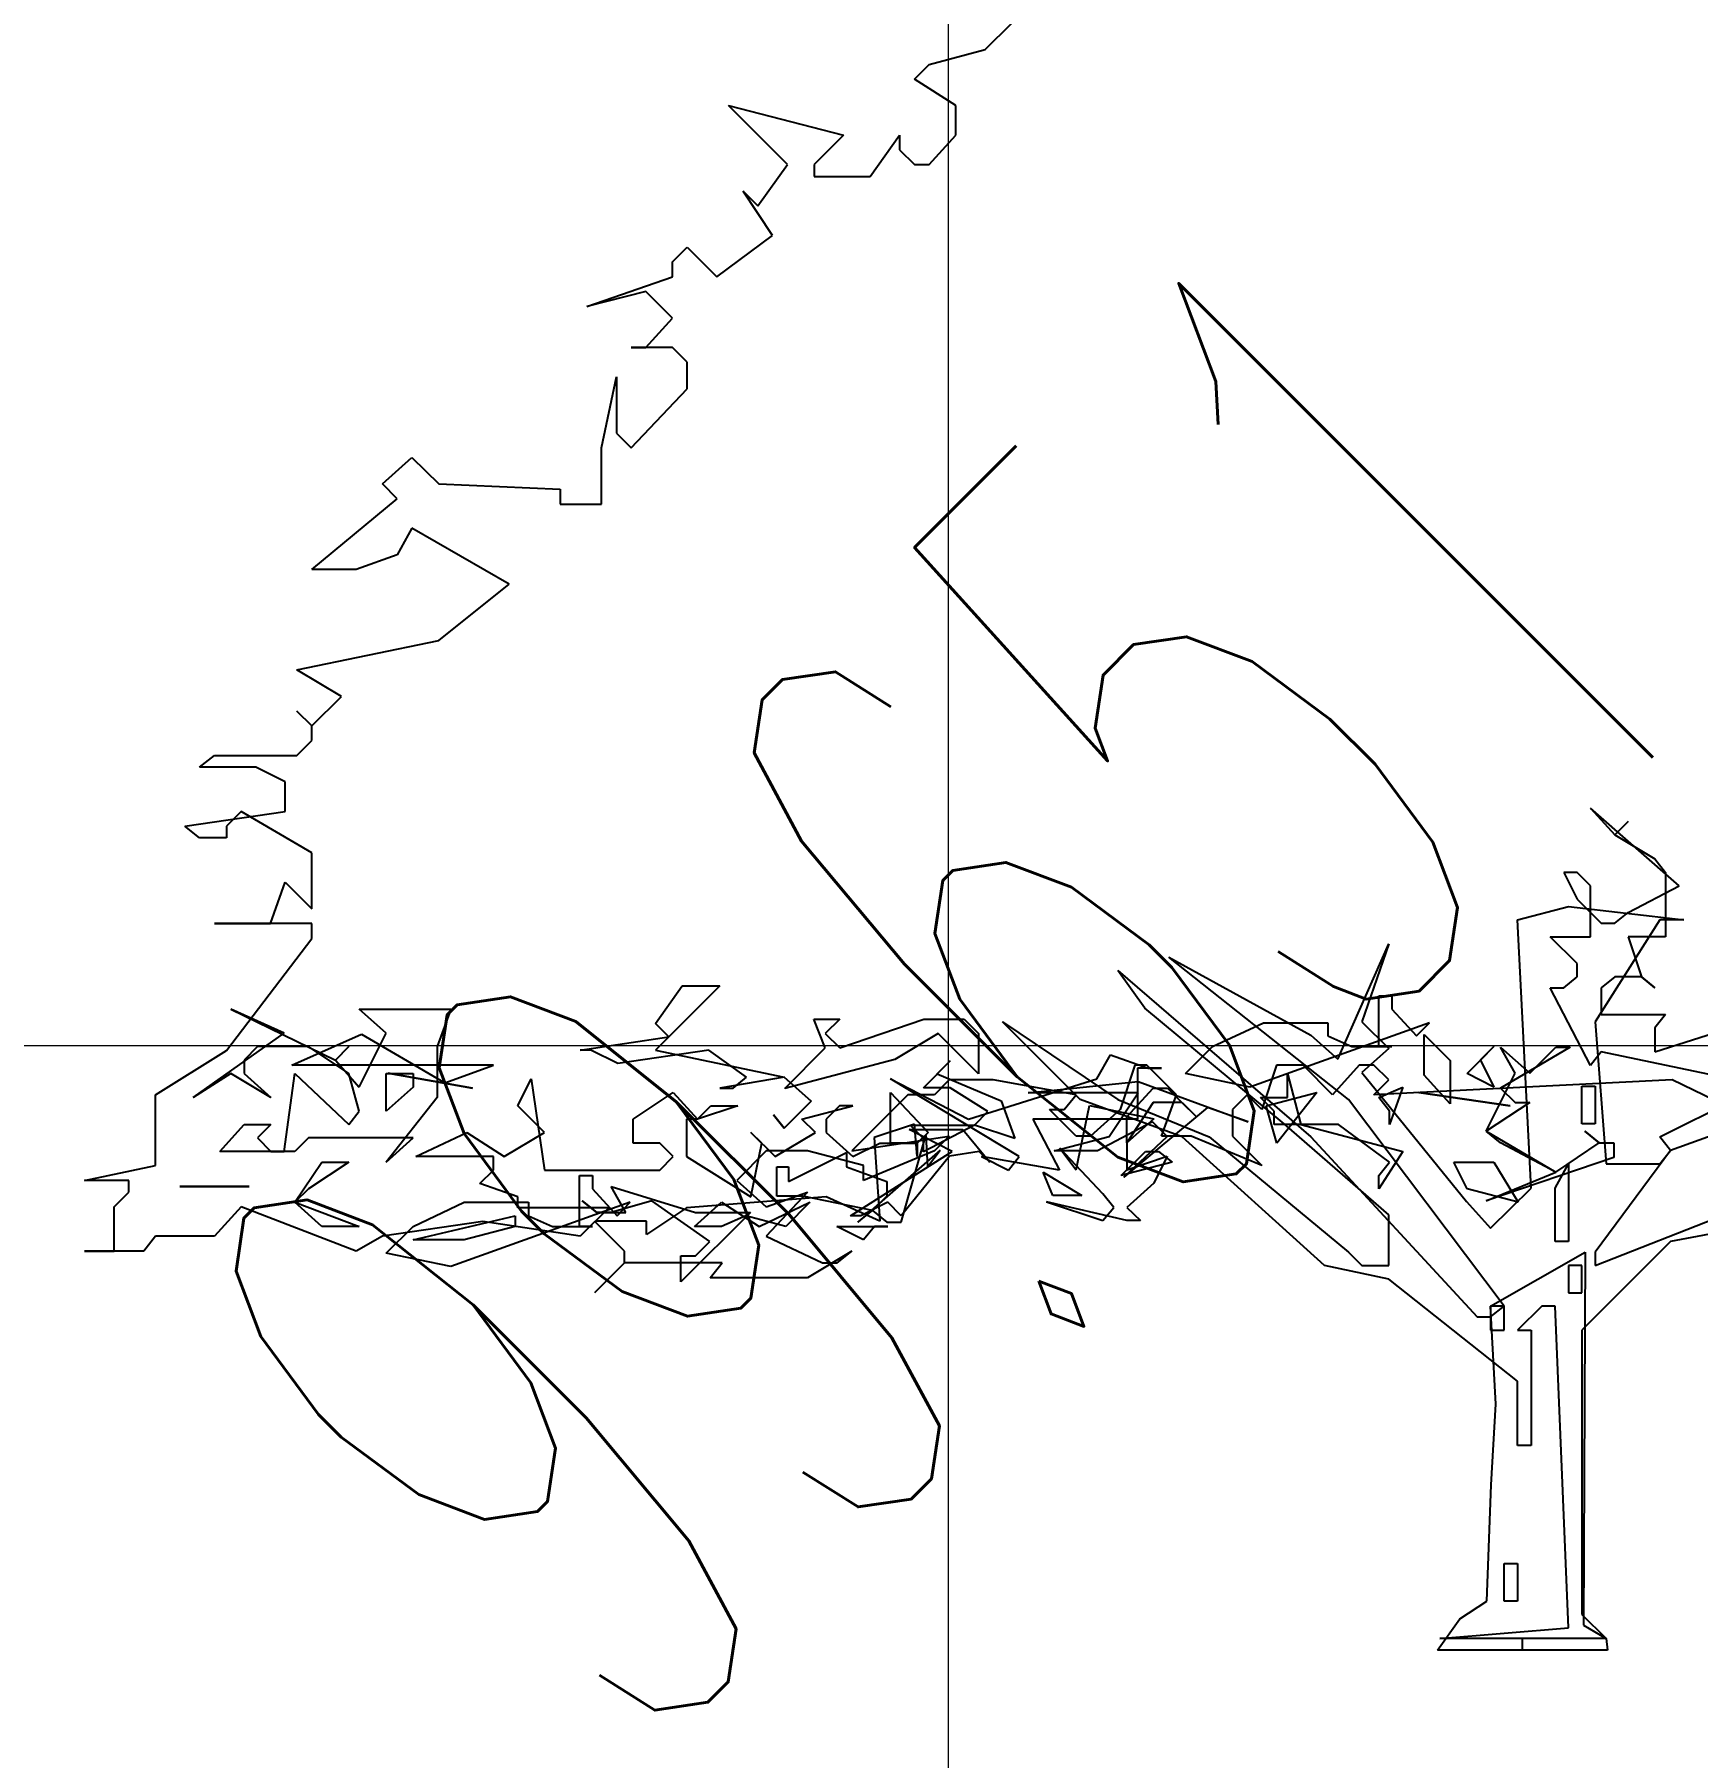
# Model space of a CAD drawing. Header units: millimetres. Extents: x 684983 to 685377, y 990360 to 990509.
# Drawn here: x 685034.923 to 685036.908, y 990449.189 to 990451.245 of the extents above; entities that cross this region are included whole.
import ezdxf

# ---------------------------------------------------------------- set-up
doc = ezdxf.new("R2010")
doc.units = ezdxf.units.MM
doc.layers.add('grid', color=8, linetype='Continuous', lineweight=9)
doc.layers.add('GRID LEVELS', color=7, linetype='Continuous', lineweight=13)
doc.layers.add('MANGO TREE', color=7, linetype='Continuous')
doc.styles.get("Standard").update_dxf_attribs({"font": 'RomanS'})

# ---------------------------------------------------------------- blocks, each defined once
blk = doc.blocks.new('MT')
at = {"color": 97}
for p, q in [((-0.6159, 1.8345), (-0.5855, 1.865)), ((-0.6971, 1.8007), (-0.6802, 1.8176)), ((-0.6802, 1.8176), (-0.6159, 1.8345)), ((-0.6497, 1.7705), (-0.6971, 1.8007)), ((-0.9101, 1.7705), (-0.7782, 1.7365)), ((-0.8427, 1.7027), (-0.9101, 1.7705)), ((-0.6497, 1.7365), (-0.6497, 1.7705)), ((-0.7782, 1.7365), (-0.812, 1.7027)), ((-0.748, 1.6891), (-0.7142, 1.7365)), ((-0.7142, 1.7365), (-0.7142, 1.7196)), ((-0.7142, 1.7196), (-0.6971, 1.7027)), ((-0.6802, 1.7027), (-0.6497, 1.7365)), ((-0.8765, 1.6553), (-0.8427, 1.7027)), ((-0.812, 1.7027), (-0.812, 1.6891)), ((-0.6971, 1.7027), (-0.6802, 1.7027)), ((-0.812, 1.6891), (-0.748, 1.6891)), ((-0.8932, 1.6722), (-0.8765, 1.6553)), ((-0.8596, 1.6215), (-0.8932, 1.6722)), ((-0.9236, 1.5742), (-0.8596, 1.6215)), ((-0.9745, 1.5911), (-0.9576, 1.608)), ((-0.9576, 1.608), (-0.9236, 1.5742)), ((-0.9745, 1.5742), (-0.9745, 1.5911)), ((-1.0725, 1.5402), (-0.9745, 1.5742)), ((-1.0048, 1.5573), (-1.0725, 1.5402)), ((-0.9745, 1.5268), (-1.0048, 1.5573)), ((-1.0048, 1.493), (-0.9745, 1.5268)), ((-1.0216, 1.493), (-1.0048, 1.493)), ((-0.9745, 1.493), (-1.0216, 1.493)), ((-0.9576, 1.4762), (-0.9745, 1.493)), ((-0.9576, 1.4457), (-0.9576, 1.4762)), ((-1.0556, 1.3781), (-1.0385, 1.4593)), ((-1.0385, 1.4593), (-1.0385, 1.3948)), ((-1.0216, 1.3781), (-0.9576, 1.4457)), ((-1.0385, 1.3948), (-1.0216, 1.3781)), ((-1.3066, 1.3368), (-1.273, 1.3671)), ((-1.273, 1.3671), (-1.2423, 1.3368)), ((-1.0556, 1.3137), (-1.0556, 1.3781)), ((-1.2899, 1.3197), (-1.3066, 1.3368)), ((-1.2423, 1.3368), (-1.103, 1.3308)), ((-1.103, 1.3308), (-1.103, 1.3137)), ((-1.3879, 1.2386), (-1.2899, 1.3197)), ((-1.103, 1.3137), (-1.0556, 1.3137)), ((-1.273, 1.2859), (-1.2899, 1.2555)), ((-1.1614, 1.2217), (-1.273, 1.2859)), ((-1.2899, 1.2555), (-1.337, 1.2386)), ((-1.337, 1.2386), (-1.3879, 1.2386)), ((-1.2423, 1.1574), (-1.1614, 1.2217)), ((-1.4048, 1.1236), (-1.2423, 1.1574)), ((-1.3539, 1.093), (-1.4048, 1.1236)), ((-1.3879, 1.0594), (-1.3539, 1.093)), ((-1.4048, 1.0763), (-1.3879, 1.0594)), ((-1.3879, 1.0594), (-1.4048, 1.0763)), ((-1.3879, 1.0425), (-1.3879, 1.0594)), ((-1.4048, 1.0256), (-1.3879, 1.0425)), ((-1.5164, 1.0121), (-1.4993, 1.0256)), ((-1.452, 1.0121), (-1.5164, 1.0121)), ((-1.4993, 1.0256), (-1.4048, 1.0256)), ((-1.4182, 0.9952), (-1.452, 1.0121)), ((-1.4182, 0.9612), (-1.4182, 0.9952)), ((-1.5333, 0.9443), (-1.4182, 0.9612)), ((-1.4689, 0.9612), (-1.4857, 0.9443)), ((-1.3879, 0.914), (-1.4689, 0.9612)), ((-1.5164, 0.9309), (-1.5333, 0.9443)), ((-1.4857, 0.9309), (-1.5164, 0.9309)), ((-1.4857, 0.9443), (-1.4857, 0.9309)), ((-1.3879, 0.8496), (-1.3879, 0.914)), ((-1.4351, 0.8327), (-1.4182, 0.8802)), ((-1.4182, 0.8802), (-1.3879, 0.8496)), ((-1.4993, 0.8327), (-1.4351, 0.8327)), ((-1.3879, 0.8327), (-1.4993, 0.8327)), ((-1.3879, 0.8158), (-1.3879, 0.8327)), ((-1.4857, 0.6873), (-1.3879, 0.8158)), ((-1.5671, 0.6366), (-1.4857, 0.6873)), ((-0.6572, 0.6535), (-0.6741, 0.6366)), ((-0.6068, 0.6535), (-0.6572, 0.6535)), ((-0.5119, 0.6366), (-0.6068, 0.6535)), ((-0.4443, 0.6706), (-0.4612, 0.6197)), ((-0.4307, 0.6706), (-0.4443, 0.6706)), ((-0.3969, 0.6366), (-0.4307, 0.6706)), ((-0.282, 0.6706), (-0.2989, 0.6197)), ((-0.2516, 0.6706), (-0.282, 0.6706)), ((-0.2178, 0.6366), (-0.2516, 0.6706)), ((-0.1873, 0.6706), (-0.2178, 0.6366)), ((-0.1704, 0.6706), (-0.1873, 0.6706)), ((-0.1535, 0.6535), (-0.1704, 0.6706)), ((-0.1704, 0.6366), (-0.1535, 0.6535)), ((0.1712, 0.6535), (-0.1704, 0.6366)), ((0.2693, 0.6061), (0.1712, 0.6535)), ((-1.5671, 0.5555), (-1.5671, 0.6366)), ((-0.7048, 0.6366), (-0.7688, 0.5724)), ((-0.6741, 0.6366), (-0.7048, 0.6366)), ((-0.5254, 0.6197), (-0.5119, 0.6366)), ((-0.4138, 0.5893), (-0.3969, 0.6366)), ((-0.3158, 0.6366), (-0.3327, 0.6197)), ((-0.2989, 0.6197), (-0.3158, 0.6366)), ((-0.5423, 0.6197), (-0.5254, 0.6197)), ((-0.5119, 0.5893), (-0.5423, 0.6197)), ((-0.4612, 0.6197), (-0.4952, 0.5893)), ((-0.3327, 0.6197), (-0.3327, 0.5893)), ((-0.7688, 0.5724), (-0.6572, 0.5893)), ((-0.6572, 0.5893), (-0.6741, 0.5724)), ((-0.4952, 0.5893), (-0.5119, 0.5893)), ((-0.38, 0.5893), (-0.4138, 0.5893)), ((-0.2989, 0.5555), (-0.38, 0.5893)), ((-0.3327, 0.5893), (-0.2989, 0.5555)), ((-1.6482, 0.5384), (-1.5671, 0.5555)), ((-0.8671, 0.5724), (-0.9007, 0.5384)), ((-0.8197, 0.5724), (-0.8671, 0.5724)), ((-0.7555, 0.5555), (-0.8197, 0.5724)), ((-0.6741, 0.5724), (-0.7555, 0.5384)), ((-0.7555, 0.5384), (-0.7555, 0.5555)), ((-1.5973, 0.5384), (-1.6482, 0.5384)), ((-1.5973, 0.525), (-1.5973, 0.5384)), ((-0.9007, 0.5384), (-0.8671, 0.5081)), ((-1.6144, 0.5081), (-1.5973, 0.525)), ((-0.8197, 0.525), (-0.8671, 0.4743)), ((-0.8671, 0.5081), (-0.8197, 0.525)), ((-1.6144, 0.4574), (-1.6144, 0.5081)), ((-1.4689, 0.5081), (-1.4993, 0.4743)), ((-1.337, 0.4574), (-1.4689, 0.5081)), ((-1.5671, 0.4743), (-1.5804, 0.4574)), ((-1.4993, 0.4743), (-1.5671, 0.4743)), ((-1.3066, 0.4743), (-1.337, 0.4574)), ((-1.1916, 0.4912), (-1.3066, 0.4743)), ((-1.0801, 0.4743), (-1.1916, 0.4912)), ((-1.0632, 0.4912), (-1.0801, 0.4743)), ((-1.0292, 0.4574), (-1.0632, 0.4912)), ((-0.8671, 0.4743), (-0.8026, 0.4439)), ((-1.6482, 0.4574), (-1.6144, 0.4574)), ((-1.5973, 0.4574), (-1.6482, 0.4574)), ((-1.5973, 0.4574), (-1.5973, 0.4574)), ((-1.5804, 0.4574), (-1.5973, 0.4574)), ((-1.0292, 0.4439), (-1.0292, 0.4574)), ((-0.7688, 0.4574), (-0.8197, 0.4268)), ((-0.7857, 0.4439), (-0.7688, 0.4574)), ((-1.0632, 0.4099), (-1.0292, 0.4439)), ((-1.0292, 0.4439), (-1.0632, 0.4099)), ((-0.9176, 0.4439), (-1.0292, 0.4439)), ((-0.9313, 0.4268), (-0.9176, 0.4439)), ((-0.8026, 0.4439), (-0.7857, 0.4439)), ((-0.8197, 0.4268), (-0.9313, 0.4268))]:
    blk.add_line(p, q, dxfattribs=at)
at = {"color": 99}
for p, q in [((0.0778, 0.9651), (0.1055, 0.9345)), ((0.1794, 0.8761), (0.0778, 0.9651)), ((0.1055, 0.9345), (0.121, 0.9499)), ((0.121, 0.9499), (0.1055, 0.9345)), ((0.121, 0.9499), (0.121, 0.9499)), ((0.1055, 0.9345), (0.1516, 0.9069)), ((0.0471, 0.8915), (0.0624, 0.8606)), ((0.0624, 0.8915), (0.0471, 0.8915)), ((0.0778, 0.8761), (0.0624, 0.8915)), ((0.1516, 0.9069), (0.1639, 0.8915)), ((0.1639, 0.8915), (0.1639, 0.8177)), ((0.0778, 0.8177), (0.0778, 0.8761)), ((0.121, 0.8454), (0.1794, 0.8761)), ((0.0624, 0.8606), (0.0901, 0.8331)), ((0.0901, 0.8331), (0.1055, 0.8331)), ((0.1055, 0.8331), (0.121, 0.8454)), ((0.0317, 0.8177), (0.0778, 0.8177)), ((0.0624, 0.787), (0.0317, 0.8177)), ((0.121, 0.8177), (0.1364, 0.7718)), ((0.1639, 0.8177), (0.121, 0.8177)), ((0.0471, 0.7592), (0.0624, 0.7718)), ((0.0624, 0.7718), (0.0624, 0.787)), ((0.1055, 0.7718), (0.0901, 0.7592)), ((0.1364, 0.7718), (0.1055, 0.7718)), ((0.1516, 0.7592), (0.1364, 0.7718)), ((0.1364, 0.7718), (0.1516, 0.7592)), ((-0.9201, 0.7613), (-0.9939, 0.6875)), ((-0.9939, 0.7184), (-0.9632, 0.7613)), ((-0.9632, 0.7613), (-0.9201, 0.7613)), ((0.0317, 0.7592), (0.0471, 0.7592)), ((0.0778, 0.6702), (0.0317, 0.7592)), ((0.0901, 0.7592), (0.0901, 0.7286)), ((-0.165, 0.7501), (-0.1498, 0.7501)), ((-0.165, 0.6917), (-0.165, 0.7501)), ((-0.1498, 0.7501), (-0.1498, 0.7346)), ((-0.1498, 0.7346), (-0.1218, 0.704)), ((-0.9787, 0.7029), (-0.9939, 0.7184)), ((-0.3554, 0.6917), (-0.2972, 0.7192)), ((-0.1066, 0.7192), (-0.3125, 0.6454)), ((-0.2972, 0.7192), (-0.2234, 0.7192)), ((-0.2234, 0.7192), (-0.2234, 0.704)), ((-0.1218, 0.704), (-0.1066, 0.7192)), ((0.0901, 0.7286), (0.1639, 0.7286)), ((0.1639, 0.7286), (0.1516, 0.7132)), ((0.1516, 0.6856), (0.2378, 0.7132)), ((0.1516, 0.7132), (0.1516, 0.6856)), ((-1.0801, 0.6875), (-0.9787, 0.7029)), ((-0.3863, 0.661), (-0.3554, 0.6917)), ((-0.2234, 0.704), (-0.1957, 0.6917)), ((-0.1957, 0.6917), (-0.1498, 0.6917)), ((-0.1498, 0.6917), (-0.165, 0.6917)), ((-0.1218, 0.704), (-0.1218, 0.704)), ((-1.068, 0.6875), (-1.0801, 0.6875)), ((-1.0369, 0.6723), (-1.068, 0.6875)), ((-0.9326, 0.6875), (-1.0369, 0.6723)), ((-0.9939, 0.6875), (-0.9939, 0.6875)), ((-0.9939, 0.6875), (-0.8464, 0.6566)), ((-0.8894, 0.6566), (-0.9326, 0.6875)), ((-0.4879, 0.6547), (-0.4722, 0.6825)), ((-0.4722, 0.6825), (-0.4293, 0.6671)), ((0.0901, 0.6856), (0.0778, 0.6702)), ((0.2378, 0.6547), (0.0901, 0.6856)), ((-1.1518, 0.6239), (-1.1364, 0.6547)), ((-1.1364, 0.6547), (-1.1211, 0.5502)), ((-0.8464, 0.6566), (-0.9201, 0.6443)), ((-0.9048, 0.6443), (-0.8894, 0.6566)), ((-0.8156, 0.6291), (-0.8464, 0.6566)), ((-0.8464, 0.6566), (-0.8156, 0.6291)), ((-0.7246, 0.6547), (-0.6353, 0.6086)), ((-0.5769, 0.5657), (-0.7246, 0.6547)), ((-0.6353, 0.6086), (-0.4879, 0.6547)), ((-0.4416, 0.6671), (-0.4416, 0.6086)), ((-0.414, 0.6671), (-0.4416, 0.6671)), ((-0.4293, 0.6671), (-0.414, 0.6671)), ((-0.414, 0.6671), (-0.414, 0.6671)), ((-0.3125, 0.6454), (-0.3863, 0.661)), ((-1.0196, 0.6086), (-0.9735, 0.6393)), ((-0.9735, 0.6393), (-0.9459, 0.6086)), ((-0.9201, 0.6443), (-0.9048, 0.6443)), ((-0.7246, 0.6393), (-0.6814, 0.5932)), ((-0.7246, 0.5809), (-0.7246, 0.6393)), ((-0.2941, 0.6239), (-0.2357, 0.6393)), ((-0.2357, 0.6393), (-0.2818, 0.5809)), ((-0.1189, 0.6393), (-0.1189, 0.6393)), ((-0.0142, 0.6239), (-0.1189, 0.6393)), ((-0.1189, 0.6393), (-0.0142, 0.6239)), ((-1.1211, 0.5932), (-1.1518, 0.6239)), ((-0.8996, 0.6239), (-0.9459, 0.6086)), ((-0.9459, 0.6086), (-0.9305, 0.6239)), ((-0.9305, 0.6239), (-0.8996, 0.6239)), ((-0.8587, 0.6137), (-0.8464, 0.5984)), ((-0.8464, 0.5984), (-0.8587, 0.6137)), ((-0.8464, 0.5984), (-0.8156, 0.6291)), ((-0.8156, 0.6291), (-0.8464, 0.5984)), ((-0.826, 0.6086), (-0.7676, 0.6239)), ((-0.7828, 0.6239), (-0.7983, 0.6086)), ((-0.7676, 0.6239), (-0.7828, 0.6239)), ((-0.5119, 0.5507), (-0.4966, 0.6243)), ((-0.4966, 0.6243), (-0.4226, 0.6091)), ((-0.2941, 0.6239), (-0.2941, 0.6239)), ((-0.2818, 0.5809), (-0.2941, 0.6239)), ((-1.2686, 0.5657), (-1.2102, 0.5932)), ((-1.2102, 0.5932), (-1.1672, 0.5657)), ((-1.1672, 0.5657), (-1.1211, 0.5932)), ((-1.0196, 0.5809), (-1.0196, 0.6086)), ((-0.9582, 0.6086), (-0.9582, 0.5657)), ((-0.9459, 0.6086), (-0.9582, 0.6086)), ((-0.8844, 0.5932), (-0.8567, 0.5657)), ((-0.8721, 0.5809), (-0.8844, 0.5932)), ((-0.8567, 0.5657), (-0.8106, 0.5932)), ((-0.8106, 0.5932), (-0.826, 0.6086)), ((-0.7983, 0.6086), (-0.7983, 0.5932)), ((-0.7983, 0.5932), (-0.7676, 0.5657)), ((-0.6969, 0.6028), (-0.7432, 0.5876)), ((-0.7031, 0.5968), (-0.6416, 0.5968)), ((-0.6537, 0.5717), (-0.7031, 0.5968)), ((-0.6938, 0.5657), (-0.6969, 0.6028)), ((-0.6814, 0.5932), (-0.6938, 0.5809)), ((-0.6416, 0.5968), (-0.6416, 0.5968)), ((-0.6416, 0.5968), (-0.6107, 0.5594)), ((-0.5615, 0.6086), (-0.5308, 0.5502)), ((-0.4416, 0.6086), (-0.5615, 0.6086)), ((-0.4226, 0.6091), (-0.4535, 0.5813)), ((-0.9889, 0.5809), (-1.0196, 0.5809)), ((-0.9735, 0.5657), (-0.9889, 0.5809)), ((-0.8844, 0.5194), (-0.8721, 0.5809)), ((-0.7676, 0.5657), (-0.7369, 0.5809)), ((-0.7432, 0.5876), (-0.7369, 0.4918)), ((-0.7369, 0.5809), (-0.6938, 0.5809)), ((-0.6938, 0.5809), (-0.7246, 0.5809)), ((-0.6938, 0.5809), (-0.6938, 0.5809)), ((-0.6938, 0.5809), (-0.6938, 0.5657)), ((-0.5304, 0.5755), (-0.5119, 0.5507)), ((-0.4812, 0.5229), (-0.5304, 0.5755)), ((-0.4535, 0.5813), (-0.4535, 0.5813)), ((-0.4535, 0.5813), (-0.4535, 0.5507)), ((-1.1795, 0.5657), (-1.2686, 0.5657)), ((-1.1795, 0.5502), (-1.1795, 0.5657)), ((-0.9889, 0.5502), (-0.9735, 0.5657)), ((-0.9582, 0.5657), (-0.8844, 0.5194)), ((-0.7705, 0.4979), (-0.6537, 0.5717)), ((-0.657, 0.5661), (-0.7123, 0.4979)), ((-0.623, 0.5717), (-0.657, 0.5661)), ((-0.6107, 0.5594), (-0.623, 0.5717)), ((-0.6201, 0.5657), (-0.5893, 0.5502)), ((-0.5308, 0.5502), (-0.6201, 0.5657)), ((-0.5893, 0.5502), (-0.5769, 0.5657)), ((-0.4535, 0.5507), (-0.4074, 0.5661)), ((-0.4074, 0.5661), (-0.4226, 0.5352)), ((-1.195, 0.5348), (-1.1795, 0.5502)), ((-1.1518, 0.5194), (-1.195, 0.5348)), ((-1.1211, 0.5502), (-0.9889, 0.5502)), ((-1.0811, 0.544), (-1.0659, 0.544)), ((-1.0811, 0.4856), (-1.0811, 0.544)), ((-1.0659, 0.544), (-1.0659, 0.5286)), ((-0.9889, 0.5502), (-0.9889, 0.5502)), ((-0.4226, 0.5352), (-0.4535, 0.5075)), ((-1.1518, 0.5071), (-1.1518, 0.5194)), ((-1.0659, 0.5286), (-1.0379, 0.4979)), ((-0.7983, 0.5194), (-0.9582, 0.5071)), ((-0.7369, 0.4918), (-0.7983, 0.5194)), ((-0.5459, 0.514), (-0.4812, 0.4923)), ((-0.4535, 0.4923), (-0.5459, 0.514)), ((-0.4687, 0.5075), (-0.4812, 0.5229)), ((-1.2715, 0.4856), (-1.2133, 0.5133)), ((-1.0227, 0.5133), (-1.2286, 0.4397)), ((-1.2133, 0.5133), (-1.1395, 0.5133)), ((-1.0473, 0.5071), (-1.1518, 0.5071)), ((-1.1395, 0.5133), (-1.1395, 0.4979)), ((-1.1395, 0.4979), (-1.1118, 0.4856)), ((-1.0627, 0.4918), (-1.0473, 0.5071)), ((-1.0379, 0.4979), (-1.0227, 0.5133)), ((-1.0379, 0.4979), (-1.0379, 0.4979)), ((-0.9582, 0.5071), (-1.0041, 0.4764)), ((-0.7584, 0.4979), (-0.7705, 0.4979)), ((-0.7275, 0.5133), (-0.7584, 0.4979)), ((-0.7123, 0.4979), (-0.7275, 0.5133)), ((-0.4812, 0.4923), (-0.4687, 0.5075)), ((-0.4535, 0.5075), (-0.438, 0.4923)), ((-1.3026, 0.4549), (-1.2715, 0.4856)), ((-1.1118, 0.4856), (-1.0659, 0.4856)), ((-1.0659, 0.4856), (-1.0811, 0.4856)), ((-1.0041, 0.4918), (-1.0627, 0.4918)), ((-1.0041, 0.4764), (-1.0041, 0.4918)), ((-0.438, 0.4923), (-0.4535, 0.4923)), ((-1.2286, 0.4397), (-1.3026, 0.4549))]:
    blk.add_line(p, q, dxfattribs=at)
at = {"color": 59}
for p, q in [((-0.0058, 0.837), (0.0526, 0.8525)), ((0.0526, 0.8525), (0.1846, 0.837)), ((0.0096, 0.5296), (-0.0058, 0.837)), ((0.1571, 0.837), (0.0832, 0.7202)), ((0.1571, 0.837), (0.1571, 0.837)), ((0.1846, 0.837), (0.1571, 0.837)), ((-0.4055, 0.7941), (-0.2426, 0.705)), ((-0.1996, 0.6312), (-0.4055, 0.7941)), ((-0.2119, 0.6773), (-0.1535, 0.8095)), ((-0.1535, 0.8095), (-0.1842, 0.7202)), ((-0.4639, 0.7789), (-0.2426, 0.5882)), ((-0.4332, 0.7357), (-0.4639, 0.7789)), ((-0.2735, 0.6034), (-0.4332, 0.7357)), ((-0.5963, 0.7202), (-0.4639, 0.6312)), ((-0.5071, 0.6312), (-0.5963, 0.7202)), ((-0.1842, 0.7202), (-0.1535, 0.6896)), ((0.0832, 0.7202), (0.0957, 0.5575)), ((-0.2426, 0.705), (-0.2119, 0.6773)), ((-0.1535, 0.6896), (-0.1842, 0.662)), ((-0.1842, 0.662), (-0.0642, 0.5144)), ((0.0678, 0.6464), (0.0678, 0.6464)), ((0.0678, 0.6034), (0.0678, 0.6464)), ((0.0678, 0.6464), (0.0832, 0.6464)), ((0.0832, 0.6464), (0.0832, 0.6034)), ((-0.3903, 0.5882), (-0.5071, 0.6312)), ((-0.4639, 0.6312), (-0.3594, 0.5882)), ((-0.0213, 0.3944), (-0.1996, 0.6312)), ((0.1571, 0.5882), (0.2432, 0.6312)), ((0.2891, 0.6157), (0.1694, 0.5728)), ((-0.1535, 0.4989), (-0.2735, 0.6034)), ((0.0832, 0.6034), (0.0678, 0.6034)), ((-0.2271, 0.4407), (-0.3903, 0.5882)), ((-0.3594, 0.5882), (-0.1996, 0.456)), ((-0.2426, 0.5882), (-0.0521, 0.3821)), ((0.1694, 0.5728), (0.0832, 0.456)), ((0.1694, 0.5728), (0.1571, 0.5882)), ((0.1571, 0.5575), (0.1694, 0.5728)), ((0.0371, 0.5296), (0.0526, 0.5575)), ((0.0526, 0.5575), (0.0526, 0.4683)), ((0.0957, 0.5575), (0.1571, 0.5575)), ((-0.0642, 0.5144), (-0.0367, 0.4837)), ((-0.0367, 0.4837), (0.0096, 0.5296)), ((0.0371, 0.4683), (0.0371, 0.5296)), ((-0.1535, 0.4407), (-0.1535, 0.4989)), ((0.0832, 0.4407), (0.2309, 0.4989)), ((0.3323, 0.4989), (0.1694, 0.4683)), ((-0.1996, 0.456), (-0.1842, 0.4407)), ((0.0371, 0.4683), (0.0371, 0.4683)), ((0.0526, 0.4683), (0.0371, 0.4683)), ((0.1694, 0.4683), (0.0678, 0.3669)), ((0.0832, 0.456), (0.0832, 0.4407)), ((-0.1535, 0.4251), (-0.2271, 0.4407)), ((-0.1842, 0.4407), (-0.1535, 0.4407)), ((0.0526, 0.4407), (0.0526, 0.4097)), ((0.0678, 0.4407), (0.0526, 0.4407)), ((0.0678, 0.4097), (0.0678, 0.4407)), ((-0.0058, 0.3083), (-0.1535, 0.4251)), ((0.0526, 0.4097), (0.0526, 0.4097)), ((0.0526, 0.4097), (0.0678, 0.4097)), ((-0.0521, 0.3821), (-0.0367, 0.3821)), ((-0.0367, 0.3944), (-0.0367, 0.3669)), ((-0.0213, 0.3944), (-0.0367, 0.3944)), ((-0.0367, 0.3821), (-0.0213, 0.3944)), ((-0.0213, 0.3669), (-0.0213, 0.3944)), ((0.0219, 0.3944), (-0.0058, 0.3669)), ((0.0371, 0.3944), (0.0219, 0.3944)), ((0.0526, 0.0257), (0.0371, 0.3944)), ((-0.0367, 0.3669), (-0.0367, 0.3669)), ((-0.0367, 0.3669), (-0.0213, 0.3669)), ((-0.0058, 0.3669), (0.0096, 0.3669)), ((0.0096, 0.3669), (0.0096, 0.2347)), ((0.0678, 0.3669), (0.0678, 0.0409)), ((-0.0058, 0.2347), (-0.0058, 0.3083)), ((0.0096, 0.2347), (-0.0058, 0.2347)), ((-0.0213, 0.0993), (-0.0213, 0.0993)), ((-0.0213, 0.0563), (-0.0213, 0.0993)), ((-0.0213, 0.0993), (-0.0058, 0.0993)), ((-0.0058, 0.0993), (-0.0058, 0.0563)), ((-0.0058, 0.0563), (-0.0213, 0.0563)), ((0.0678, 0.0409), (0.0957, 0.0133)), ((-0.0949, 0.0133), (0.0526, 0.0257)), ((0.0957, 0.0133), (-0.0949, 0.0133))]:
    blk.add_line(p, q, dxfattribs=at)
at = {"color": 85}
for p, q in [((-1.4807, 0.7346), (-1.3608, 0.6764)), ((-1.4194, 0.7071), (-1.4807, 0.7346)), ((-1.3333, 0.7346), (-1.2286, 0.7346)), ((-1.3026, 0.7071), (-1.3333, 0.7346)), ((-1.2286, 0.7346), (-1.244, 0.6917)), ((-1.5239, 0.6333), (-1.4194, 0.7071)), ((-1.4501, 0.6917), (-1.4653, 0.6764)), ((-1.3917, 0.6917), (-1.4501, 0.6917)), ((-1.3454, 0.661), (-1.3917, 0.6917)), ((-1.3608, 0.6764), (-1.3454, 0.6917)), ((-1.3454, 0.6917), (-1.3608, 0.6764)), ((-1.3454, 0.6917), (-1.3454, 0.6917)), ((-1.3333, 0.6454), (-1.3026, 0.7071)), ((-1.244, 0.6917), (-1.244, 0.6333)), ((-0.0636, 0.661), (-0.033, 0.6917)), ((-0.033, 0.6917), (-0.0482, 0.6764)), ((-1.4653, 0.6764), (-1.4653, 0.661)), ((-1.3608, 0.6764), (-1.3333, 0.6454)), ((-0.6867, 0.6447), (-0.656, 0.6756)), ((-0.656, 0.6756), (-0.6712, 0.6604)), ((-0.0482, 0.6764), (-0.033, 0.6454)), ((-1.4807, 0.661), (-1.5239, 0.6333)), ((-1.4346, 0.6333), (-1.4807, 0.661)), ((-1.4653, 0.661), (-1.4346, 0.6333)), ((-1.4194, 0.5717), (-1.4071, 0.661)), ((-1.4071, 0.661), (-1.3454, 0.6024)), ((-1.3333, 0.6178), (-1.3454, 0.661)), ((-1.3026, 0.661), (-1.2715, 0.661)), ((-1.3026, 0.6178), (-1.3026, 0.661)), ((-1.2715, 0.661), (-1.2715, 0.6454)), ((-0.6712, 0.6604), (-0.5976, 0.6295)), ((-0.2695, 0.661), (-0.2543, 0.6024)), ((-0.2695, 0.6333), (-0.2695, 0.661)), ((-0.033, 0.6454), (-0.0636, 0.661)), ((-1.2715, 0.6454), (-1.3026, 0.6178)), ((-1.244, 0.6333), (-1.3026, 0.5594)), ((-1.2715, 0.6454), (-1.2715, 0.6454)), ((-0.656, 0.6447), (-0.6867, 0.6447)), ((-0.613, 0.6172), (-0.656, 0.6447)), ((-0.3004, 0.6333), (-0.2695, 0.6333)), ((-0.2849, 0.6178), (-0.3004, 0.6333)), ((-0.165, 0.6333), (-0.1375, 0.6454)), ((-0.1527, 0.6178), (-0.165, 0.6333)), ((-0.1375, 0.6454), (-0.1527, 0.6024)), ((-0.033, 0.6454), (-0.033, 0.6454)), ((-1.3454, 0.6024), (-1.3333, 0.6178)), ((-0.6283, 0.6018), (-0.613, 0.6172)), ((-0.5976, 0.6295), (-0.5976, 0.6295)), ((-0.5976, 0.6295), (-0.5822, 0.5865)), ((-0.2849, 0.6024), (-0.2849, 0.6178)), ((-0.1527, 0.6178), (-0.1527, 0.6178)), ((-0.1527, 0.6024), (-0.1527, 0.6178)), ((-1.493, 0.5717), (-1.4653, 0.6024)), ((-1.4653, 0.6024), (-1.4346, 0.6024)), ((-1.4346, 0.6024), (-1.4501, 0.5872)), ((-0.7021, 0.6018), (-0.6283, 0.6018)), ((-0.6867, 0.5865), (-0.7021, 0.6018)), ((-0.6283, 0.6018), (-0.6867, 0.5711)), ((-0.5822, 0.5865), (-0.6283, 0.6018)), ((-0.2111, 0.6024), (-0.2849, 0.6024)), ((-0.2543, 0.6024), (-0.1375, 0.5717)), ((-0.1527, 0.5594), (-0.2111, 0.6024)), ((-1.4501, 0.5872), (-1.4346, 0.5717)), ((-1.3917, 0.5872), (-1.4071, 0.5717)), ((-1.2715, 0.5872), (-1.3917, 0.5872)), ((-1.3026, 0.5594), (-1.2715, 0.5872)), ((-0.6867, 0.5711), (-0.6867, 0.5865)), ((-1.4071, 0.5717), (-1.493, 0.5717)), ((-1.4346, 0.5717), (-1.4194, 0.5717)), ((-1.4071, 0.5133), (-1.3762, 0.5594)), ((-1.3454, 0.5594), (-1.3917, 0.5286)), ((-1.3762, 0.5594), (-1.3454, 0.5594)), ((-0.4601, 0.544), (-0.4324, 0.5717)), ((-0.4017, 0.5594), (-0.4601, 0.544)), ((-0.4324, 0.5717), (-0.4172, 0.5717)), ((-0.4172, 0.5717), (-0.4017, 0.5594)), ((-0.4017, 0.5594), (-0.4017, 0.5594)), ((-0.1375, 0.5717), (-0.165, 0.5286)), ((-0.165, 0.544), (-0.1527, 0.5594)), ((-0.1375, 0.5717), (-0.1375, 0.5717)), ((-0.0788, 0.5594), (-0.033, 0.5594)), ((-0.0636, 0.5286), (-0.0788, 0.5594)), ((-0.033, 0.5594), (-0.005, 0.5133)), ((-1.0811, 0.544), (-1.0659, 0.544)), ((-1.0811, 0.4856), (-1.0811, 0.544)), ((-1.0659, 0.544), (-1.0659, 0.5286)), ((-0.165, 0.5286), (-0.165, 0.544)), ((-1.3917, 0.5286), (-1.4071, 0.5133)), ((-1.3917, 0.5286), (-1.3917, 0.5286)), ((-1.0659, 0.5286), (-1.0379, 0.4979)), ((-0.005, 0.5133), (-0.0636, 0.5286)), ((-1.3762, 0.4856), (-1.4071, 0.5133)), ((-1.4071, 0.5133), (-1.3333, 0.4856)), ((-1.2715, 0.4856), (-1.2133, 0.5133)), ((-1.2715, 0.4704), (-1.1547, 0.4979)), ((-1.0227, 0.5133), (-1.2286, 0.4397)), ((-1.2133, 0.5133), (-1.1395, 0.5133)), ((-1.1547, 0.4979), (-1.1547, 0.4856)), ((-1.1395, 0.5133), (-1.1395, 0.4979)), ((-1.1395, 0.4979), (-1.1118, 0.4856)), ((-1.0379, 0.4979), (-1.0227, 0.5133)), ((-1.0379, 0.4979), (-1.0379, 0.4979)), ((-0.9491, 0.4856), (-0.9182, 0.5133)), ((-0.9182, 0.5133), (-0.8752, 0.4856)), ((-0.8904, 0.4979), (-0.9182, 0.4856)), ((-0.8443, 0.4856), (-0.8904, 0.4979)), ((-0.8752, 0.4856), (-0.8168, 0.5133)), ((-0.8168, 0.5133), (-0.8443, 0.4856)), ((-0.8168, 0.5133), (-0.8168, 0.5133)), ((-0.005, 0.5133), (-0.005, 0.5133)), ((-1.3333, 0.4856), (-1.3762, 0.4856)), ((-1.3026, 0.4549), (-1.2715, 0.4856)), ((-1.1547, 0.4856), (-1.2133, 0.4704)), ((-1.1118, 0.4856), (-1.0659, 0.4856)), ((-1.0659, 0.4856), (-1.0811, 0.4856)), ((-0.9182, 0.4856), (-0.9491, 0.4856)), ((-0.7859, 0.4856), (-0.7275, 0.4856)), ((-0.7553, 0.4704), (-0.7859, 0.4856)), ((-0.743, 0.4856), (-0.7553, 0.4704)), ((-0.743, 0.4856), (-0.743, 0.4856)), ((-0.7275, 0.4856), (-0.743, 0.4856)), ((-1.2286, 0.4397), (-1.3026, 0.4549)), ((-1.2133, 0.4704), (-1.2715, 0.4704)), ((-1.2133, 0.4704), (-1.2133, 0.4704))]:
    blk.add_line(p, q, dxfattribs=at)
at = {"color": 73}
for p, q in [((-0.8124, 0.7234), (-0.7826, 0.7234)), ((-0.7993, 0.6902), (-0.8124, 0.7234)), ((-0.7826, 0.7234), (-0.7993, 0.7069)), ((-0.7826, 0.6902), (-0.6865, 0.7234)), ((-0.6865, 0.7234), (-0.6399, 0.7234)), ((-0.6399, 0.7234), (-0.6235, 0.7069)), ((-1.4107, 0.6704), (-1.3308, 0.7061)), ((-1.3308, 0.7061), (-1.2352, 0.6502)), ((-0.7993, 0.7069), (-0.7993, 0.7069)), ((-0.7993, 0.7069), (-0.7826, 0.6902)), ((-0.6698, 0.7069), (-0.7196, 0.6771)), ((-0.6235, 0.6604), (-0.6698, 0.7069)), ((-0.6235, 0.7069), (-0.6235, 0.6604)), ((-0.1128, 0.7056), (-0.083, 0.6758)), ((-0.1128, 0.6591), (-0.1128, 0.7056)), ((-0.8458, 0.6437), (-0.7993, 0.6902)), ((-0.7196, 0.6771), (-0.8458, 0.6437)), ((-0.083, 0.6758), (-0.083, 0.626)), ((-0.0252, 0.691), (0.0081, 0.6612)), ((-0.0086, 0.6612), (-0.0252, 0.691)), ((0.0544, 0.691), (-0.0252, 0.6443)), ((0.0081, 0.6612), (0.038, 0.691)), ((0.038, 0.691), (0.038, 0.691)), ((0.038, 0.691), (0.0544, 0.691)), ((-1.1795, 0.6704), (-1.4107, 0.6704)), ((-1.3001, 0.6612), (-1.3001, 0.6612)), ((-1.2037, 0.6443), (-1.3001, 0.6612)), ((-1.3001, 0.6612), (-1.2037, 0.6443)), ((-1.2352, 0.6502), (-1.1795, 0.6704)), ((-1.1795, 0.6704), (-1.1795, 0.6704)), ((-0.5669, 0.6387), (-0.4407, 0.6518)), ((-0.4407, 0.6518), (-0.3145, 0.6055)), ((-0.083, 0.626), (-0.1128, 0.6591)), ((-0.0417, 0.5947), (-0.0086, 0.6612)), ((-0.4407, 0.6387), (-0.5669, 0.6387)), ((-0.4739, 0.5888), (-0.4407, 0.6387)), ((-0.4535, 0.6112), (-0.4236, 0.6443)), ((-0.4236, 0.6443), (-0.4069, 0.6443)), ((-0.4069, 0.6443), (-0.3738, 0.6112)), ((-0.0252, 0.6443), (-0.0086, 0.6278)), ((-0.3613, 0.622), (-0.4572, 0.5423)), ((-0.4236, 0.6278), (-0.4535, 0.5813)), ((-0.3905, 0.6278), (-0.4236, 0.6278)), ((-0.3738, 0.6112), (-0.3905, 0.6278)), ((-0.3613, 0.622), (-0.3613, 0.622)), ((-0.3145, 0.6055), (-0.3613, 0.622)), ((-0.083, 0.626), (-0.083, 0.626)), ((0.0081, 0.6278), (-0.0417, 0.5947)), ((-0.0086, 0.6278), (0.0081, 0.6278)), ((-0.4243, 0.6055), (-0.4873, 0.5724)), ((-0.4535, 0.5813), (-0.4535, 0.6112)), ((-0.4076, 0.5888), (-0.4243, 0.6055)), ((-0.3738, 0.6112), (-0.3738, 0.6112)), ((-0.0252, 0.5813), (-0.0417, 0.5947)), ((-0.0417, 0.5947), (0.038, 0.548)), ((0.0711, 0.5947), (0.0876, 0.5813)), ((0.0876, 0.5813), (0.0711, 0.5947)), ((-0.6675, 0.5732), (-0.7618, 0.4906)), ((-0.7121, 0.4906), (-0.6839, 0.5897)), ((-0.6839, 0.5897), (-0.6821, 0.5538)), ((-0.6821, 0.5538), (-0.6675, 0.5732)), ((-0.5371, 0.5724), (-0.4739, 0.5888)), ((-0.4572, 0.5423), (-0.4076, 0.5888)), ((0.038, 0.548), (-0.0252, 0.5813)), ((0.038, 0.548), (0.0876, 0.5813)), ((0.0876, 0.5813), (0.1045, 0.5813)), ((0.1045, 0.5813), (0.1045, 0.5648)), ((-0.8548, 0.5538), (-0.8416, 0.5538)), ((-0.8548, 0.5204), (-0.8548, 0.5538)), ((-0.8416, 0.5371), (-0.7751, 0.5703)), ((-0.8416, 0.5538), (-0.8416, 0.5371)), ((-0.7751, 0.5703), (-0.7751, 0.5538)), ((-0.7751, 0.5538), (-0.7286, 0.5371)), ((-0.4873, 0.5724), (-0.5371, 0.5724)), ((0.1045, 0.5648), (-0.0417, 0.5148)), ((-0.7286, 0.5371), (-0.7286, 0.5371)), ((-0.7286, 0.5371), (-0.7286, 0.5204)), ((-0.5496, 0.548), (-0.5052, 0.521)), ((-0.5384, 0.521), (-0.5496, 0.548)), ((-0.0417, 0.5148), (0.038, 0.548)), ((-1.5391, 0.5315), (-1.5391, 0.5315)), ((-1.4595, 0.5315), (-1.5391, 0.5315)), ((-1.5391, 0.5315), (-1.4595, 0.5315)), ((-1.0778, 0.5148), (-1.0611, 0.5016)), ((-1.0611, 0.5016), (-1.0778, 0.5148)), ((-1.0446, 0.5315), (-0.9482, 0.5016)), ((-1.0277, 0.5016), (-1.0446, 0.5315)), ((-0.9979, 0.5148), (-1.0446, 0.5016)), ((-0.9317, 0.4685), (-0.9979, 0.5148)), ((-0.825, 0.5204), (-0.8548, 0.5204)), ((-0.7453, 0.5039), (-0.825, 0.5204)), ((-0.7286, 0.5204), (-0.7453, 0.5039)), ((-0.5384, 0.521), (-0.5384, 0.521)), ((-0.5052, 0.521), (-0.5384, 0.521)), ((-1.0611, 0.5016), (-1.0277, 0.5016)), ((-1.0446, 0.5016), (-1.0611, 0.5016)), ((-0.885, 0.5016), (-0.9647, 0.422)), ((-0.9482, 0.5016), (-0.885, 0.5016)), ((-0.885, 0.5016), (-0.885, 0.5016)), ((-0.7618, 0.4906), (-0.7453, 0.5039)), ((-0.7453, 0.5039), (-0.7286, 0.4906)), ((-0.7286, 0.4906), (-0.7121, 0.4906)), ((-0.9482, 0.452), (-0.9317, 0.4685)), ((-0.9647, 0.452), (-0.9482, 0.452)), ((-0.9647, 0.422), (-0.9647, 0.452))]:
    blk.add_line(p, q, dxfattribs=at)
at = {"color": 251}
for p, q in [((-0.0367, 0.3944), (0.0718, 0.456)), ((0.0718, 0.456), (0.0699, 0.0286)), ((-0.0309, 0.2818), (-0.0367, 0.3944)), ((-0.0359, 0.1894), (-0.0309, 0.2818)), ((-0.0411, 0.0563), (-0.0359, 0.1894)), ((-0.0718, 0.0359), (-0.0411, 0.0563)), ((-0.0974, 0), (-0.0718, 0.0359)), ((0.0699, 0.0286), (0.0957, 0.0133)), ((0.0974, 0), (-0.0974, 0)), ((0.0957, 0.0133), (0.0974, 0)), ((0.0974, 0), (0.0974, 0))]:
    blk.add_line(p, q, dxfattribs=at)
blk.add_line((0, 0), (0, 0.0133))

msp = doc.modelspace()

# ---------------------------------------------------------------- linework, layer by layer
at = {"layer": 'grid'}
for p, q in [((685036.0136, 990509.1548), (685036.0136, 990370.8996)), ((685085.1957, 990450.0381), (684982.7636, 990450.0381))]:
    msp.add_line(p, q, dxfattribs=at)

# ---------------------------------------------------------------- block references
at = {"layer": 'MANGO TREE', "linetype": 'Continuous', "xscale": 1.040975779762939, "yscale": 1.040975779762939, "zscale": 1.040975779762939}
msp.add_blockref('MT', (685036.699, 990449.317, 99.599), dxfattribs=at)

# ---------------------------------------------------------------- texts
at = {"layer": 'GRID LEVELS', "width": 0.5}
msp.add_text('99.651', height=0.8, rotation=45, dxfattribs=at).set_placement((685035.63, 990449.1578, 99.6507))

doc.saveas('drawing.dxf')
